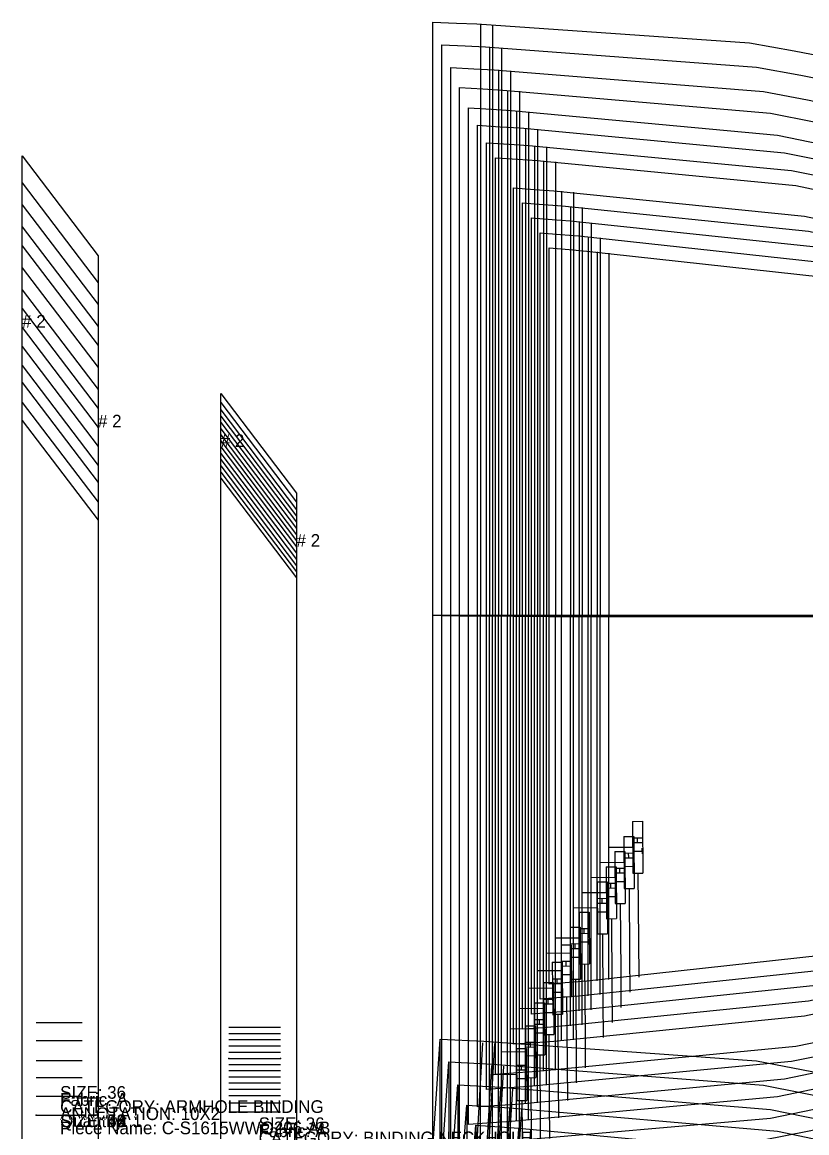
# Model space of a CAD drawing. Extents: x -93.6 to 5.6, y -2 to 41.8.
# Drawn here: x -93.6 to -78.12, y 19.93 to 41.83 of the extents above; entities that cross this region are included whole.
import ezdxf

# ---------------------------------------------------------------- set-up
doc = ezdxf.new("R2010")
doc.units = 0

# ---------------------------------------------------------------- blocks, each defined once
blk = doc.blocks.new('C-S1615WWO206-NB_26')
at = {"layer": '1'}
for points in [[(-89.681, 5.7272), (-89.681, 32.8354)], [(-89.681, 32.8354), (-88.185, 30.8669)], [(-88.185, 30.8669), (-88.185, 5.7272)]]:
    blk.add_lwpolyline(points, dxfattribs=at)
at = {"layer": '5'}
blk.add_line((-89.5208, 22.007), (-88.5, 22.007), dxfattribs=at)
at = {"layer": '7'}
blk.add_line((-89.5208, 22.007), (-88.5, 22.007), dxfattribs=at)
blk = doc.blocks.new('C-S1615WWO206-NB_28')
at = {"layer": '1'}
for points in [[(-89.681, 5.6066), (-89.681, 32.9561)], [(-89.681, 32.9561), (-88.185, 30.9876)], [(-88.185, 30.9876), (-88.185, 5.6066)]]:
    blk.add_lwpolyline(points, dxfattribs=at)
at = {"layer": '5'}
blk.add_line((-89.5208, 21.8864), (-88.5, 21.8864), dxfattribs=at)
at = {"layer": '7'}
blk.add_line((-89.5208, 21.8864), (-88.5, 21.8864), dxfattribs=at)
blk = doc.blocks.new('C-S1615WWO206-NB_30')
at = {"layer": '1'}
for points in [[(-89.681, 5.4847), (-89.681, 33.0779)], [(-89.681, 33.0779), (-88.185, 31.1094)], [(-88.185, 31.1094), (-88.185, 5.4847)]]:
    blk.add_lwpolyline(points, dxfattribs=at)
at = {"layer": '5'}
blk.add_line((-89.5208, 21.7645), (-88.5, 21.7645), dxfattribs=at)
at = {"layer": '7'}
blk.add_line((-89.5208, 21.7645), (-88.5, 21.7645), dxfattribs=at)
blk = doc.blocks.new('C-S1615WWO206-NB_32')
at = {"layer": '1'}
for points in [[(-89.681, 5.3617), (-89.681, 33.201)], [(-89.681, 33.201), (-88.185, 31.2325)], [(-88.185, 31.2325), (-88.185, 5.3617)]]:
    blk.add_lwpolyline(points, dxfattribs=at)
at = {"layer": '5'}
blk.add_line((-89.5208, 21.6415), (-88.5, 21.6415), dxfattribs=at)
at = {"layer": '7'}
blk.add_line((-89.5208, 21.6415), (-88.5, 21.6415), dxfattribs=at)
blk = doc.blocks.new('C-S1615WWO206-NB_34')
at = {"layer": '1'}
for points in [[(-89.681, 5.2377), (-89.681, 33.325)], [(-89.681, 33.325), (-88.185, 31.3565)], [(-88.185, 31.3565), (-88.185, 5.2377)]]:
    blk.add_lwpolyline(points, dxfattribs=at)
at = {"layer": '5'}
blk.add_line((-89.5208, 21.5175), (-88.5, 21.5175), dxfattribs=at)
at = {"layer": '7'}
blk.add_line((-89.5208, 21.5175), (-88.5, 21.5175), dxfattribs=at)
blk = doc.blocks.new('C-S1615WWO206-NB_36')
at = {"layer": '1'}
for points in [[(-89.681, 5.1119), (-89.681, 33.4508)], [(-89.681, 33.4508), (-88.185, 31.4823)], [(-88.185, 31.4823), (-88.185, 5.1119)]]:
    blk.add_lwpolyline(points, dxfattribs=at)
at = {"layer": '2'}
for p in [(-89.681, 33.4508), (-89.681, 33.4508), (-88.185, 31.4823), (-88.185, 31.4823), (-89.5208, 21.3917), (-88.5, 21.3917)]:
    blk.add_point(p, dxfattribs=at)
at = {"layer": '5'}
blk.add_line((-89.5208, 21.3917), (-88.5, 21.3917), dxfattribs=at)
at = {"layer": '7'}
blk.add_line((-89.5208, 21.3917), (-88.5, 21.3917), dxfattribs=at)
at = {"layer": '1'}
for s, p in [('SIZE: 36', (-88.933, 19.9813)), ('CATEGORY: BINDING NECKHOLE', (-88.933, 19.7013)), ('Fabric: A', (-88.933, 19.8413))]:
    blk.add_text(s, height=0.25, dxfattribs=at).set_placement(p)
at = {"layer": '2'}
for p in [(-89.681, 33.4508), (-89.681, 33.4508), (-88.185, 31.4823), (-88.185, 31.4823)]:
    blk.add_text('# 2', height=0.25, dxfattribs=at).set_placement(p)
blk = doc.blocks.new('C-S1615WWO206-NB_38')
at = {"layer": '1'}
for points in [[(-89.681, 4.993), (-89.681, 33.5697)], [(-89.681, 33.5697), (-88.185, 31.6012)], [(-88.185, 31.6012), (-88.185, 4.993)]]:
    blk.add_lwpolyline(points, dxfattribs=at)
at = {"layer": '5'}
blk.add_line((-89.5208, 21.2728), (-88.5, 21.2728), dxfattribs=at)
at = {"layer": '7'}
blk.add_line((-89.5208, 21.2728), (-88.5, 21.2728), dxfattribs=at)
blk = doc.blocks.new('C-S1615WWO206-NB_40')
at = {"layer": '1'}
for points in [[(-89.681, 4.8729), (-89.681, 33.6898)], [(-89.681, 33.6898), (-88.185, 31.7213)], [(-88.185, 31.7213), (-88.185, 4.8729)]]:
    blk.add_lwpolyline(points, dxfattribs=at)
at = {"layer": '5'}
blk.add_line((-89.5208, 21.1527), (-88.5, 21.1527), dxfattribs=at)
at = {"layer": '7'}
blk.add_line((-89.5208, 21.1527), (-88.5, 21.1527), dxfattribs=at)
blk = doc.blocks.new('C-S1615WWO206-NB_42')
at = {"layer": '1'}
for points in [[(-89.681, 4.7516), (-89.681, 33.811)], [(-89.681, 33.811), (-88.185, 31.8425)], [(-88.185, 31.8425), (-88.185, 4.7516)]]:
    blk.add_lwpolyline(points, dxfattribs=at)
at = {"layer": '5'}
blk.add_line((-89.5208, 21.0314), (-88.5, 21.0314), dxfattribs=at)
at = {"layer": '7'}
blk.add_line((-89.5208, 21.0314), (-88.5, 21.0314), dxfattribs=at)
blk = doc.blocks.new('C-S1615WWO206-NB_44')
at = {"layer": '1'}
for points in [[(-89.681, 4.6294), (-89.681, 33.9333)], [(-89.681, 33.9333), (-88.185, 31.9648)], [(-88.185, 31.9648), (-88.185, 4.6294)]]:
    blk.add_lwpolyline(points, dxfattribs=at)
at = {"layer": '5'}
blk.add_line((-89.5208, 20.9092), (-88.5, 20.9092), dxfattribs=at)
at = {"layer": '7'}
blk.add_line((-89.5208, 20.9092), (-88.5, 20.9092), dxfattribs=at)
blk = doc.blocks.new('C-S1615WWO206-NB_46')
at = {"layer": '1'}
for points in [[(-89.681, 4.5059), (-89.681, 34.0567)], [(-89.681, 34.0567), (-88.185, 32.0882)], [(-88.185, 32.0882), (-88.185, 4.5059)]]:
    blk.add_lwpolyline(points, dxfattribs=at)
at = {"layer": '5'}
blk.add_line((-89.5208, 20.7857), (-88.5, 20.7857), dxfattribs=at)
at = {"layer": '7'}
blk.add_line((-89.5208, 20.7857), (-88.5, 20.7857), dxfattribs=at)
blk = doc.blocks.new('C-S1615WWO206-NB_48')
at = {"layer": '1'}
for points in [[(-89.681, 4.3817), (-89.681, 34.1809)], [(-89.681, 34.1809), (-88.185, 32.2124)], [(-88.185, 32.2124), (-88.185, 4.3817)]]:
    blk.add_lwpolyline(points, dxfattribs=at)
at = {"layer": '5'}
blk.add_line((-89.5208, 20.6615), (-88.5, 20.6615), dxfattribs=at)
at = {"layer": '7'}
blk.add_line((-89.5208, 20.6615), (-88.5, 20.6615), dxfattribs=at)
blk = doc.blocks.new('C-S1615WWO206-NB_50')
at = {"layer": '1'}
for points in [[(-89.681, 4.2347), (-89.681, 34.328)], [(-89.681, 34.328), (-88.185, 32.3595)], [(-88.185, 32.3595), (-88.185, 4.2347)]]:
    blk.add_lwpolyline(points, dxfattribs=at)
at = {"layer": '5'}
blk.add_line((-89.5208, 20.5145), (-88.5, 20.5145), dxfattribs=at)
at = {"layer": '7'}
blk.add_line((-89.5208, 20.5145), (-88.5, 20.5145), dxfattribs=at)
blk = doc.blocks.new('C-S1615WWO206-NB_52')
at = {"layer": '1'}
for points in [[(-89.681, 4.0573), (-89.681, 34.5053)], [(-89.681, 34.5053), (-88.185, 32.5368)], [(-88.185, 32.5368), (-88.185, 4.0573)]]:
    blk.add_lwpolyline(points, dxfattribs=at)
at = {"layer": '5'}
blk.add_line((-89.5208, 20.3371), (-88.5, 20.3371), dxfattribs=at)
at = {"layer": '7'}
blk.add_line((-89.5208, 20.3371), (-88.5, 20.3371), dxfattribs=at)
blk = doc.blocks.new('C-S1615WWO206-B_26')
at = {"layer": '1'}
for points in [[(-83.2015, 30.1109), (-83.2016, 37.3749)], [(-83.2016, 37.3749), (-82.8079, 37.3427), (-82.4593, 37.3143), (-77.8315, 36.8043), (-77.0754, 36.637), (-75.2014, 36.1936)], [(-83.2016, 22.8585), (-83.2015, 30.1109)], [(-75.2014, 24.0282), (-77.075, 23.5876), (-77.8309, 23.4214), (-82.4568, 22.9181), (-82.8052, 22.8902), (-83.2016, 22.8585)]]:
    blk.add_lwpolyline(points, dxfattribs=at)
at = {"layer": '8'}
for p, q in [((-82.2565, 37.296), (-82.2565, 30.1109)), ((-82.0203, 37.2739), (-82.0203, 30.1109)), ((-83.2015, 30.1109), (-60.741, 30.1109)), ((-82.2565, 22.9258), (-82.2565, 30.1109)), ((-82.0203, 22.9479), (-82.0203, 30.1109)), ((-81.5543, 26.0673), (-81.3575, 26.0688)), ((-81.5543, 26.0673), (-81.5473, 25.0437)), ((-81.3575, 26.0688), (-81.3505, 25.0451)), ((-81.5518, 25.7427), (-81.3702, 25.7441)), ((-81.5511, 25.6488), (-81.3696, 25.6502)), ((-81.4641, 25.7433), (-81.4635, 25.6495)), ((-81.5508, 25.5555), (-82.0232, 25.551)), ((-81.5498, 25.4787), (-81.3684, 25.4801)), ((-81.3688, 25.5385), (-81.3681, 25.4269)), ((-81.5473, 25.0437), (-81.3505, 25.0451))]:
    blk.add_line(p, q, dxfattribs=at)
blk.add_lwpolyline([(-81.4488, 25.0445), (-81.4396, 23.7105), (-81.4345, 22.9973)], dxfattribs=at)
blk = doc.blocks.new('C-S1615WWO206-B_28')
at = {"layer": '1'}
for points in [[(-83.3767, 30.1121), (-83.3768, 37.6715)], [(-83.3768, 37.6715), (-82.9758, 37.6397), (-82.6213, 37.6116), (-77.9146, 37.1045), (-77.1454, 36.9363), (-75.2388, 36.4901)], [(-83.3768, 22.5619), (-83.3767, 30.1121)], [(-75.2388, 23.7341), (-77.145, 23.2901), (-77.914, 23.1227), (-82.6192, 22.6209), (-82.9736, 22.5933), (-83.3768, 22.5619)]]:
    blk.add_lwpolyline(points, dxfattribs=at)
at = {"layer": '8'}
for p, q in [((-82.4317, 37.5949), (-82.4317, 30.1121)), ((-82.1955, 37.5733), (-82.1955, 30.1121)), ((-83.3767, 30.1121), (-60.6209, 30.1121)), ((-82.4317, 22.6293), (-82.4317, 30.1121)), ((-82.1955, 22.6509), (-82.1955, 30.1121)), ((-81.7287, 25.7688), (-81.5319, 25.7703)), ((-81.7287, 25.7688), (-81.7217, 24.7452)), ((-81.5319, 25.7703), (-81.5249, 24.7466)), ((-81.7262, 25.4442), (-81.5446, 25.4456)), ((-81.6385, 25.4448), (-81.6379, 25.351)), ((-81.7252, 25.257), (-82.1976, 25.2525)), ((-81.7255, 25.3503), (-81.544, 25.3517)), ((-81.5432, 25.24), (-81.5425, 25.1284)), ((-81.7242, 25.1802), (-81.5428, 25.1816)), ((-81.7217, 24.7452), (-81.5249, 24.7466))]:
    blk.add_line(p, q, dxfattribs=at)
blk.add_lwpolyline([(-81.6232, 24.746), (-81.614, 23.412), (-81.6089, 22.6988)], dxfattribs=at)
blk = doc.blocks.new('C-S1615WWO206-B_30')
at = {"layer": '1'}
for points in [[(-83.5521, 30.1134), (-83.5523, 37.968)], [(-83.5523, 37.968), (-83.1439, 37.9367), (-82.7834, 37.9091), (-77.9978, 37.4049), (-77.2155, 37.2357), (-75.2764, 36.7867)], [(-83.5522, 22.2654), (-83.5521, 30.1134)], [(-75.2764, 23.4401), (-77.2152, 22.9927), (-77.9974, 22.8242), (-82.7819, 22.3238), (-83.1423, 22.2964), (-83.5522, 22.2654)]]:
    blk.add_lwpolyline(points, dxfattribs=at)
at = {"layer": '8'}
for p, q in [((-82.6071, 37.8939), (-82.6071, 30.1134)), ((-82.3709, 37.8729), (-82.3709, 30.1134)), ((-83.5521, 30.1134), (-60.501, 30.1134)), ((-82.6071, 22.3329), (-82.6071, 30.1134)), ((-82.3709, 22.3539), (-82.3709, 30.1134)), ((-81.9034, 25.4705), (-81.7066, 25.472)), ((-81.9034, 25.4705), (-81.8964, 24.4469)), ((-81.7066, 25.472), (-81.6996, 24.4483)), ((-81.9009, 25.1459), (-81.7193, 25.1473)), ((-81.9002, 25.052), (-81.7187, 25.0534)), ((-81.8132, 25.1465), (-81.8126, 25.0527)), ((-81.8999, 24.9587), (-82.3723, 24.9542)), ((-81.8989, 24.8819), (-81.7175, 24.8833)), ((-81.7179, 24.9417), (-81.7172, 24.8301)), ((-81.8964, 24.4469), (-81.6996, 24.4483))]:
    blk.add_line(p, q, dxfattribs=at)
blk.add_lwpolyline([(-81.7979, 24.4477), (-81.7887, 23.1137), (-81.7836, 22.4005)], dxfattribs=at)
blk = doc.blocks.new('C-S1615WWO206-B_32')
at = {"layer": '1'}
for points in [[(-83.7277, 30.1145), (-83.7279, 38.2645)], [(-83.7279, 38.2645), (-83.3121, 38.2336), (-82.9458, 38.2063), (-78.0812, 37.705), (-77.2858, 37.5349), (-75.3142, 37.0831)], [(-83.7278, 21.9689), (-83.7277, 30.1145)], [(-75.3142, 23.1459), (-77.2857, 22.6951), (-78.081, 22.5254), (-82.9448, 22.0267), (-83.3111, 21.9996), (-83.7278, 21.9689)]]:
    blk.add_lwpolyline(points, dxfattribs=at)
at = {"layer": '8'}
for p, q in [((-82.7827, 38.1934), (-82.7827, 30.1145)), ((-82.5465, 38.1741), (-82.5465, 30.1145)), ((-83.7277, 30.1145), (-60.3813, 30.1145)), ((-82.7827, 22.0356), (-82.7827, 30.1145)), ((-82.5465, 22.0549), (-82.5465, 30.1145)), ((-82.0783, 25.1722), (-81.8815, 25.1737)), ((-82.0783, 25.1722), (-82.0713, 24.1486)), ((-81.8815, 25.1737), (-81.8745, 24.15)), ((-82.0758, 24.8476), (-81.8942, 24.849)), ((-82.0751, 24.7537), (-81.8936, 24.7551)), ((-81.9881, 24.8482), (-81.9875, 24.7544)), ((-82.0748, 24.6604), (-82.5472, 24.6559)), ((-82.0738, 24.5836), (-81.8924, 24.585)), ((-81.8928, 24.6434), (-81.8921, 24.5318)), ((-82.0713, 24.1486), (-81.8745, 24.15))]:
    blk.add_line(p, q, dxfattribs=at)
blk.add_lwpolyline([(-81.9728, 24.1494), (-81.9636, 22.8154), (-81.9585, 22.1022)], dxfattribs=at)
blk = doc.blocks.new('C-S1615WWO206-B_34')
at = {"layer": '1'}
for points in [[(-83.9035, 30.1156), (-83.9037, 38.561)], [(-83.9037, 38.561), (-83.4806, 38.5304), (-83.1083, 38.5035), (-78.1649, 38.0051), (-77.3564, 37.8341), (-75.3522, 37.3795)], [(-83.9036, 21.6724), (-83.9035, 30.1156)], [(-75.3522, 22.8517), (-77.3563, 22.3976), (-78.1648, 22.2267), (-83.1079, 21.7296), (-83.4801, 21.7028), (-83.9036, 21.6724)]]:
    blk.add_lwpolyline(points, dxfattribs=at)
at = {"layer": '8'}
for p, q in [((-82.9585, 38.492), (-82.9585, 30.1156)), ((-82.7223, 38.4732), (-82.7223, 30.1156)), ((-83.9035, 30.1156), (-60.2618, 30.1156)), ((-82.9585, 21.7392), (-82.9585, 30.1156)), ((-82.7223, 21.758), (-82.7223, 30.1156)), ((-82.2536, 24.8741), (-82.0568, 24.8756)), ((-82.2536, 24.8741), (-82.2466, 23.8505)), ((-82.0568, 24.8756), (-82.0498, 23.8519)), ((-82.2511, 24.5495), (-82.0695, 24.5509)), ((-82.1634, 24.5501), (-82.1628, 24.4563)), ((-82.2501, 24.3623), (-82.7225, 24.3578)), ((-82.2504, 24.4556), (-82.0689, 24.457)), ((-82.0681, 24.3453), (-82.0674, 24.2337)), ((-82.2491, 24.2855), (-82.0677, 24.2869)), ((-82.2466, 23.8505), (-82.0498, 23.8519))]:
    blk.add_line(p, q, dxfattribs=at)
blk.add_lwpolyline([(-82.1481, 23.8513), (-82.1389, 22.5173), (-82.1338, 21.8041)], dxfattribs=at)
blk = doc.blocks.new('C-S1615WWO206-B_38')
at = {"layer": '1'}
for points in [[(-84.258, 30.1177), (-84.258, 39.1538)], [(-84.258, 39.1538), (-83.8206, 39.124), (-83.4365, 39.0979), (-78.3351, 38.6053), (-77.5004, 38.4323), (-75.4311, 37.9722)], [(-84.2581, 21.0796), (-84.258, 30.1177)], [(-75.4311, 22.2632), (-77.5005, 21.8024), (-78.3352, 21.6293), (-83.4369, 21.1355), (-83.8211, 21.1093), (-84.2581, 21.0796)]]:
    blk.add_lwpolyline(points, dxfattribs=at)
at = {"layer": '8'}
for p, q in [((-83.313, 39.0888), (-83.313, 30.1177)), ((-83.0768, 39.071), (-83.0768, 30.1177)), ((-84.258, 30.1177), (-60.0257, 30.1177)), ((-83.313, 21.1466), (-83.313, 30.1177)), ((-83.0768, 21.1644), (-83.0768, 30.1177)), ((-82.6075, 24.2779), (-82.4107, 24.2794)), ((-82.6075, 24.2779), (-82.6005, 23.2543)), ((-82.4107, 24.2794), (-82.4037, 23.2557)), ((-82.605, 23.9533), (-82.4234, 23.9547)), ((-82.5173, 23.9539), (-82.5167, 23.8601)), ((-82.604, 23.7661), (-83.0764, 23.7616)), ((-82.6043, 23.8594), (-82.4228, 23.8608)), ((-82.603, 23.6893), (-82.4216, 23.6907)), ((-82.422, 23.7491), (-82.4213, 23.6375)), ((-82.6005, 23.2543), (-82.4037, 23.2557))]:
    blk.add_line(p, q, dxfattribs=at)
blk.add_lwpolyline([(-82.502, 23.2551), (-82.4928, 21.9211), (-82.4877, 21.2079)], dxfattribs=at)
blk = doc.blocks.new('C-S1615WWO206-B_40')
at = {"layer": '1'}
for points in [[(-84.4352, 30.1188), (-84.4352, 39.4501)], [(-84.4352, 39.4501), (-83.9906, 39.4208), (-83.6005, 39.3951), (-78.4202, 38.9054), (-77.5724, 38.7315), (-75.4705, 38.2686)], [(-84.4353, 20.7833), (-84.4352, 30.1188)], [(-75.4705, 21.969), (-77.5725, 21.5049), (-78.4204, 21.3307), (-83.6014, 20.8387), (-83.9915, 20.8128), (-84.4353, 20.7833)]]:
    blk.add_lwpolyline(points, dxfattribs=at)
at = {"layer": '8'}
for p, q in [((-83.4902, 39.3872), (-83.4902, 30.1188)), ((-83.254, 39.3699), (-83.254, 30.1188)), ((-84.4352, 30.1188), (-59.9076, 30.1188)), ((-83.4902, 20.8504), (-83.4902, 30.1188)), ((-83.254, 20.8677), (-83.254, 30.1188)), ((-82.7846, 23.9801), (-82.5878, 23.9816)), ((-82.7846, 23.9801), (-82.7776, 22.9565)), ((-82.5878, 23.9816), (-82.5808, 22.9579)), ((-82.7821, 23.6555), (-82.6005, 23.6569)), ((-82.6944, 23.6561), (-82.6938, 23.5623)), ((-82.7811, 23.4683), (-83.2535, 23.4638)), ((-82.7814, 23.5616), (-82.5999, 23.563)), ((-82.5991, 23.4513), (-82.5984, 23.3397)), ((-82.7801, 23.3915), (-82.5987, 23.3929)), ((-82.7776, 22.9565), (-82.5808, 22.9579))]:
    blk.add_line(p, q, dxfattribs=at)
blk.add_lwpolyline([(-82.6791, 22.9573), (-82.6699, 21.6233), (-82.6648, 20.9101)], dxfattribs=at)
blk = doc.blocks.new('C-S1615WWO206-B_42')
at = {"layer": '1'}
for points in [[(-84.6124, 30.1192), (-84.6124, 39.7951)], [(-84.6124, 39.7951), (-84.1647, 39.7659), (-83.7721, 39.7404), (-78.5579, 39.2519), (-77.7044, 39.0777), (-75.5886, 38.6135)], [(-84.6125, 20.4383), (-84.6124, 30.1192)], [(-75.5886, 21.6249), (-77.7046, 21.1594), (-78.5581, 20.9847), (-83.7732, 20.4934), (-84.1658, 20.4676), (-84.6125, 20.4383)]]:
    blk.add_lwpolyline(points, dxfattribs=at)
at = {"layer": '8'}
for p, q in [((-83.6674, 39.7329), (-83.6674, 30.1192)), ((-83.4312, 39.7158), (-83.4312, 30.1192)), ((-84.6124, 30.1192), (-59.7895, 30.1192)), ((-83.6674, 20.5055), (-83.6674, 30.1192)), ((-83.4312, 20.5226), (-83.4312, 30.1192)), ((-82.9613, 23.6344), (-82.7645, 23.6359)), ((-82.9613, 23.6344), (-82.9543, 22.6108)), ((-82.7645, 23.6359), (-82.7574, 22.6122)), ((-82.9588, 23.3098), (-82.7772, 23.3112)), ((-82.9581, 23.2159), (-82.7766, 23.2173)), ((-82.8711, 23.3104), (-82.8705, 23.2166)), ((-82.9578, 23.1226), (-83.4302, 23.1181)), ((-82.9568, 23.0458), (-82.7754, 23.0472)), ((-82.7758, 23.1056), (-82.7751, 22.994)), ((-82.9543, 22.6108), (-82.7574, 22.6122))]:
    blk.add_line(p, q, dxfattribs=at)
blk.add_lwpolyline([(-82.8558, 22.6116), (-82.8466, 21.2776), (-82.8415, 20.5644)], dxfattribs=at)
blk = doc.blocks.new('C-S1615WWO206-B_44')
at = {"layer": '1'}
for points in [[(-84.7896, 30.1197), (-84.7896, 40.14)], [(-84.7896, 40.14), (-84.3388, 40.1111), (-83.9437, 40.0857), (-78.6956, 39.5985), (-77.8365, 39.4239), (-75.7067, 38.9585)], [(-84.7897, 20.0934), (-84.7896, 30.1197)], [(-75.7067, 21.2809), (-77.8367, 20.8141), (-78.6959, 20.6388), (-83.9449, 20.1482), (-84.3401, 20.1226), (-84.7897, 20.0934)]]:
    blk.add_lwpolyline(points, dxfattribs=at)
at = {"layer": '8'}
for p, q in [((-83.8446, 40.0788), (-83.8446, 30.1197)), ((-83.6084, 40.0619), (-83.6084, 30.1197)), ((-84.7896, 30.1197), (-59.6714, 30.1197)), ((-83.8446, 20.1606), (-83.8446, 30.1197)), ((-83.6084, 20.1775), (-83.6084, 30.1197)), ((-83.1381, 23.289), (-82.9413, 23.2905)), ((-83.1381, 23.289), (-83.1311, 22.2654)), ((-82.9413, 23.2905), (-82.9343, 22.2668)), ((-83.1346, 22.7772), (-83.607, 22.7727)), ((-83.1356, 22.9644), (-82.954, 22.9658)), ((-83.1349, 22.8705), (-82.9534, 22.8719)), ((-83.0479, 22.965), (-83.0473, 22.8712)), ((-83.1336, 22.7004), (-82.9522, 22.7018)), ((-82.9526, 22.7602), (-82.9519, 22.6486)), ((-83.1311, 22.2654), (-82.9343, 22.2668))]:
    blk.add_line(p, q, dxfattribs=at)
blk.add_lwpolyline([(-83.0326, 22.2662), (-83.0234, 20.9322), (-83.0183, 20.219)], dxfattribs=at)
blk = doc.blocks.new('C-S1615WWO206-B_46')
at = {"layer": '1'}
for points in [[(-84.9668, 30.123), (-84.9668, 40.5371)], [(-84.9668, 40.5371), (-84.5116, 40.5106), (-84.1142, 40.4875), (-78.8341, 40.0299), (-77.9692, 39.8595), (-75.8248, 39.4047)], [(-84.9669, 19.6963), (-84.9668, 30.123)], [(-75.8248, 20.8413), (-77.9697, 20.3834), (-78.8348, 20.2118), (-84.1169, 19.7469), (-84.5145, 19.7232), (-84.9669, 19.6963)]]:
    blk.add_lwpolyline(points, dxfattribs=at)
at = {"layer": '8'}
for p, q in [((-84.0218, 40.4817), (-84.0218, 30.123)), ((-83.7856, 40.4662), (-83.7856, 30.123)), ((-84.9668, 30.123), (-59.5532, 30.123)), ((-84.0218, 19.7643), (-84.0218, 30.123)), ((-83.7856, 19.7798), (-83.7856, 30.123)), ((-83.3147, 22.8877), (-83.1179, 22.8892)), ((-83.3147, 22.8877), (-83.3077, 21.8641)), ((-83.1179, 22.8892), (-83.1109, 21.8655)), ((-83.3122, 22.5631), (-83.1306, 22.5645)), ((-83.2245, 22.5637), (-83.2239, 22.4699)), ((-83.3112, 22.3759), (-83.7836, 22.3714)), ((-83.3115, 22.4692), (-83.13, 22.4706)), ((-83.1292, 22.3589), (-83.1285, 22.2473)), ((-83.3102, 22.2991), (-83.1288, 22.3005)), ((-83.3077, 21.8641), (-83.1109, 21.8655))]:
    blk.add_line(p, q, dxfattribs=at)
blk.add_lwpolyline([(-83.2092, 21.8649), (-83.2, 20.5309), (-83.1949, 19.8177)], dxfattribs=at)
blk = doc.blocks.new('C-S1615WWO206-B_48')
at = {"layer": '1'}
for points in [[(-85.144, 30.1263), (-85.144, 40.9341)], [(-85.144, 40.9341), (-84.6845, 40.9101), (-84.2847, 40.8893), (-78.9727, 40.4612), (-78.102, 40.2952), (-75.9429, 39.8509)], [(-85.1441, 19.2993), (-85.144, 30.1263)], [(-75.9429, 20.4017), (-78.1027, 19.9527), (-78.9737, 19.7847), (-84.2889, 19.3456), (-84.6889, 19.3239), (-85.1441, 19.2993)]]:
    blk.add_lwpolyline(points, dxfattribs=at)
at = {"layer": '8'}
for p, q in [((-84.199, 40.8844), (-84.199, 30.1263)), ((-83.9628, 40.8703), (-83.9628, 30.1263)), ((-85.144, 30.1263), (-59.4352, 30.1263)), ((-84.199, 19.3682), (-84.199, 30.1263)), ((-83.9628, 19.3823), (-83.9628, 30.1263)), ((-83.4913, 22.4865), (-83.2945, 22.488)), ((-83.4913, 22.4865), (-83.4843, 21.4629)), ((-83.2945, 22.488), (-83.2875, 21.4643)), ((-83.4888, 22.1619), (-83.3072, 22.1633)), ((-83.4011, 22.1625), (-83.4005, 22.0687)), ((-83.4877, 21.9747), (-83.9602, 21.9702)), ((-83.4881, 22.068), (-83.3066, 22.0694)), ((-83.4868, 21.8979), (-83.3054, 21.8993)), ((-83.3058, 21.9577), (-83.3051, 21.8461)), ((-83.4843, 21.4629), (-83.2875, 21.4643))]:
    blk.add_line(p, q, dxfattribs=at)
blk.add_lwpolyline([(-83.3858, 21.4637), (-83.3766, 20.1297), (-83.3715, 19.4165)], dxfattribs=at)
blk = doc.blocks.new('C-S1615WWO206-B_50')
at = {"layer": '1'}
for points in [[(-85.3212, 30.1297), (-85.3212, 41.3802)], [(-85.3212, 41.3802), (-84.8573, 41.3589), (-84.4552, 41.3404), (-79.1112, 40.9419), (-78.2347, 40.7802), (-76.061, 40.3464)], [(-85.3213, 18.8532), (-85.3212, 30.1297)]]:
    blk.add_lwpolyline(points, dxfattribs=at)
at = {"layer": '8'}
for p, q in [((-84.3762, 41.3364), (-84.3762, 30.1297)), ((-84.14, 41.3237), (-84.14, 30.1297)), ((-85.3212, 30.1297), (-59.3171, 30.1297)), ((-84.3762, 18.923), (-84.3762, 30.1297)), ((-84.14, 18.9357), (-84.14, 30.1297)), ((-83.6675, 22.0364), (-83.4707, 22.0379)), ((-83.6675, 22.0364), (-83.6605, 21.0128)), ((-83.4707, 22.0379), (-83.4637, 21.0142)), ((-83.665, 21.7118), (-83.4834, 21.7132)), ((-83.5773, 21.7124), (-83.5767, 21.6186)), ((-83.664, 21.5246), (-84.1364, 21.5201)), ((-83.6643, 21.6179), (-83.4828, 21.6193)), ((-83.482, 21.5076), (-83.4813, 21.396)), ((-83.663, 21.4478), (-83.4816, 21.4492)), ((-83.6605, 21.0128), (-83.4637, 21.0142))]:
    blk.add_line(p, q, dxfattribs=at)
blk.add_lwpolyline([(-83.562, 21.0136), (-83.5528, 19.6796), (-83.5477, 18.9664)], dxfattribs=at)
blk = doc.blocks.new('C-S1615WWO206-B_52')
at = {"layer": '1'}
for points in [[(-85.4984, 30.1329), (-85.4984, 41.8264)], [(-85.4984, 41.8264), (-85.0302, 41.8075), (-84.6258, 41.7913), (-79.2498, 41.4224), (-78.3674, 41.265), (-76.1791, 40.8417)], [(-85.4984, 18.407), (-85.4984, 30.1329)]]:
    blk.add_lwpolyline(points, dxfattribs=at)
at = {"layer": '8'}
for p, q in [((-84.5534, 41.7881), (-84.5534, 30.1329)), ((-84.3172, 41.7768), (-84.3172, 30.1329)), ((-85.4984, 30.1329), (-59.199, 30.1329)), ((-84.5534, 18.4777), (-84.5534, 30.1329)), ((-84.3172, 18.489), (-84.3172, 30.1329)), ((-83.8434, 21.5862), (-83.6465, 21.5877)), ((-83.8434, 21.5862), (-83.8364, 20.5626)), ((-83.6465, 21.5877), (-83.6396, 20.564)), ((-83.8409, 21.2616), (-83.6593, 21.263)), ((-83.7531, 21.2622), (-83.7526, 21.1684)), ((-83.8399, 21.0744), (-84.3123, 21.0699)), ((-83.8402, 21.1677), (-83.6587, 21.1691)), ((-83.6579, 21.0574), (-83.6572, 20.9458)), ((-83.8389, 20.9976), (-83.6575, 20.999)), ((-83.8364, 20.5626), (-83.6396, 20.564))]:
    blk.add_line(p, q, dxfattribs=at)
blk.add_lwpolyline([(-83.7379, 20.5634), (-83.7287, 19.2294), (-83.7236, 18.5162)], dxfattribs=at)
blk = doc.blocks.new('C-S1615WWO206-F_44')
at = {"layer": '1'}
for points in [[(-85.4335, 10.0442), (-85.3963, 11.2704), (-85.0183, 15.4001), (-84.645, 20.0742)], [(-84.645, 20.0742), (-83.8013, 20.0177), (-78.5536, 19.5267), (-75.5646, 18.8834)]]:
    blk.add_lwpolyline(points, dxfattribs=at)
at = {"layer": '8'}
for points in [[(-84.6451, 20.0677), (-84.6461, 12.7994), (-84.6465, 10.0442)], [(-84.4965, 10.0442), (-84.4524, 11.2188), (-84.078, 15.957), (-83.7962, 20.0076)], [(-84.2577, 10.0442), (-84.2165, 11.206), (-83.8427, 15.9355), (-83.5611, 19.9902)]]:
    blk.add_lwpolyline(points, dxfattribs=at)
blk = doc.blocks.new('C-S1615WWO206-F_46')
at = {"layer": '1'}
for points in [[(-85.6135, 10.0442), (-85.5763, 11.2704), (-85.1968, 15.5879), (-84.8245, 20.4744)], [(-84.8245, 20.4744), (-83.9755, 20.4222), (-78.6951, 19.957), (-75.6855, 19.3263)]]:
    blk.add_lwpolyline(points, dxfattribs=at)
at = {"layer": '8'}
for points in [[(-84.8251, 20.4615), (-84.8261, 12.9076), (-84.8265, 10.0442)], [(-84.6764, 10.0442), (-84.6324, 11.2188), (-84.2568, 16.1721), (-83.9758, 20.4065)], [(-84.4377, 10.0442), (-84.3965, 11.206), (-84.0213, 16.151), (-83.7406, 20.3905)]]:
    blk.add_lwpolyline(points, dxfattribs=at)
blk = doc.blocks.new('C-S1615WWO206-F_48')
at = {"layer": '1'}
for points in [[(-85.7906, 10.0442), (-85.7534, 11.2704), (-85.3725, 15.7758), (-85.0011, 20.8748)], [(-85.0011, 20.8748), (-84.147, 20.8267), (-78.8338, 20.3873), (-75.8035, 19.7691)]]:
    blk.add_lwpolyline(points, dxfattribs=at)
at = {"layer": '8'}
for points in [[(-85.0022, 20.8552), (-85.0032, 13.0158), (-85.0036, 10.0442)], [(-84.8535, 10.0442), (-84.8095, 11.2188), (-84.4328, 16.3871), (-84.1525, 20.8053)], [(-84.6148, 10.0442), (-84.5736, 11.206), (-84.1972, 16.3667), (-83.9172, 20.7908)]]:
    blk.add_lwpolyline(points, dxfattribs=at)
blk = doc.blocks.new('C-S1615WWO206-F_50')
at = {"layer": '1'}
for points in [[(-85.9681, 10.0442), (-85.9309, 11.2704), (-85.5485, 15.9867), (-85.178, 21.3242)], [(-85.178, 21.3242), (-84.3187, 21.2805), (-78.9728, 20.8668), (-75.9219, 20.2612)]]:
    blk.add_lwpolyline(points, dxfattribs=at)
at = {"layer": '8'}
for points in [[(-85.1797, 21.298), (-85.1807, 13.1376), (-85.1811, 10.0442)], [(-85.031, 10.0442), (-84.987, 11.2188), (-84.609, 16.6288), (-84.3296, 21.2533)], [(-84.7923, 10.0442), (-84.7511, 11.206), (-84.3733, 16.6088), (-84.0941, 21.2402)]]:
    blk.add_lwpolyline(points, dxfattribs=at)
blk = doc.blocks.new('C-S1615WWO206-F_52')
at = {"layer": '1'}
for points in [[(-86.1452, 10.0442), (-86.108, 11.2704), (-85.724, 16.1976), (-85.3545, 21.7736)], [(-85.3545, 21.7736), (-84.4902, 21.7342), (-79.1114, 21.3462), (-76.0399, 20.7533)]]:
    blk.add_lwpolyline(points, dxfattribs=at)
at = {"layer": '8'}
for points in [[(-85.3567, 21.7409), (-85.3578, 13.2593), (-85.3582, 10.0442)], [(-85.2081, 10.0442), (-85.164, 11.2188), (-84.7848, 16.8704), (-84.5063, 21.7013)], [(-84.9693, 10.0442), (-84.9282, 11.206), (-84.5491, 16.8507), (-84.2706, 21.6895)]]:
    blk.add_lwpolyline(points, dxfattribs=at)
blk = doc.blocks.new('C-S1615WWO206-AB_26')
at = {"layer": '1'}
for points in [[(-93.599, 5.8236), (-93.599, 33.9735)], [(-93.599, 33.9735), (-92.1028, 32.005)], [(-92.1028, 32.005), (-92.1028, 5.8236)]]:
    blk.add_lwpolyline(points, dxfattribs=at)
at = {"layer": '5'}
blk.add_line((-93.3233, 22.1033), (-92.4178, 22.1033), dxfattribs=at)
at = {"layer": '7'}
blk.add_line((-93.3233, 22.1033), (-92.4178, 22.1033), dxfattribs=at)
at = {"layer": '1'}
for s, p in [('SIZE: 26', (-92.8509, 20.0385)), ('Piece Name: C-S1615WWO206-AB', (-92.8509, 19.8985))]:
    blk.add_text(s, height=0.25, dxfattribs=at).set_placement(p)
blk = doc.blocks.new('C-S1615WWO206-AB_28')
at = {"layer": '1'}
for points in [[(-93.599, 5.4692), (-93.599, 34.3278)], [(-93.599, 34.3278), (-92.1028, 32.3593)], [(-92.1028, 32.3593), (-92.1028, 5.4692)]]:
    blk.add_lwpolyline(points, dxfattribs=at)
at = {"layer": '5'}
blk.add_line((-93.3233, 21.7489), (-92.4178, 21.7489), dxfattribs=at)
at = {"layer": '7'}
blk.add_line((-93.3233, 21.7489), (-92.4178, 21.7489), dxfattribs=at)
at = {"layer": '1'}
for s, p in [('SIZE: 28', (-92.8509, 20.0385)), ('Piece Name: C-S1615WWO206-AB', (-92.8509, 19.8985))]:
    blk.add_text(s, height=0.25, dxfattribs=at).set_placement(p)
blk = doc.blocks.new('C-S1615WWO206-AB_30')
at = {"layer": '1'}
for points in [[(-93.599, 5.0755), (-93.599, 34.7215)], [(-93.599, 34.7215), (-92.1028, 32.753)], [(-92.1028, 32.753), (-92.1028, 5.0755)]]:
    blk.add_lwpolyline(points, dxfattribs=at)
at = {"layer": '5'}
blk.add_line((-93.3233, 21.3552), (-92.4178, 21.3552), dxfattribs=at)
at = {"layer": '7'}
blk.add_line((-93.3233, 21.3552), (-92.4178, 21.3552), dxfattribs=at)
at = {"layer": '1'}
for s, p in [('SIZE: 30', (-92.8509, 20.0385)), ('Piece Name: C-S1615WWO206-AB', (-92.8509, 19.8985))]:
    blk.add_text(s, height=0.25, dxfattribs=at).set_placement(p)
blk = doc.blocks.new('C-S1615WWO206-AB_32')
at = {"layer": '1'}
for points in [[(-93.599, 4.7409), (-93.599, 35.0562)], [(-93.599, 35.0562), (-92.1028, 33.0877)], [(-92.1028, 33.0877), (-92.1028, 4.7409)]]:
    blk.add_lwpolyline(points, dxfattribs=at)
at = {"layer": '5'}
blk.add_line((-93.3233, 21.0206), (-92.4178, 21.0206), dxfattribs=at)
at = {"layer": '7'}
blk.add_line((-93.3233, 21.0206), (-92.4178, 21.0206), dxfattribs=at)
at = {"layer": '1'}
for s, p in [('SIZE: 32', (-92.8509, 20.0385)), ('Piece Name: C-S1615WWO206-AB', (-92.8509, 19.8985))]:
    blk.add_text(s, height=0.25, dxfattribs=at).set_placement(p)
blk = doc.blocks.new('C-S1615WWO206-AB_34')
at = {"layer": '1'}
for points in [[(-93.599, 4.3669), (-93.599, 35.4302)], [(-93.599, 35.4302), (-92.1028, 33.4617)], [(-92.1028, 33.4617), (-92.1028, 4.3669)]]:
    blk.add_lwpolyline(points, dxfattribs=at)
at = {"layer": '5'}
blk.add_line((-93.3233, 20.6466), (-92.4178, 20.6466), dxfattribs=at)
at = {"layer": '7'}
blk.add_line((-93.3233, 20.6466), (-92.4178, 20.6466), dxfattribs=at)
at = {"layer": '1'}
for s, p in [('SIZE: 34', (-92.8509, 20.0385)), ('Piece Name: C-S1615WWO206-AB', (-92.8509, 19.8985))]:
    blk.add_text(s, height=0.25, dxfattribs=at).set_placement(p)
blk = doc.blocks.new('C-S1615WWO206-AB_36')
at = {"layer": '1'}
for points in [[(-93.599, 3.9929), (-93.599, 35.8042)], [(-93.599, 35.8042), (-92.1028, 33.8357)], [(-92.1028, 33.8357), (-92.1028, 3.9929)]]:
    blk.add_lwpolyline(points, dxfattribs=at)
at = {"layer": '2'}
for p in [(-93.599, 35.8042), (-93.599, 35.8042), (-92.1028, 33.8357), (-92.1028, 33.8357), (-93.3233, 20.2726), (-92.4178, 20.2726)]:
    blk.add_point(p, dxfattribs=at)
at = {"layer": '5'}
blk.add_line((-93.3233, 20.2726), (-92.4178, 20.2726), dxfattribs=at)
at = {"layer": '7'}
blk.add_line((-93.3233, 20.2726), (-92.4178, 20.2726), dxfattribs=at)
at = {"layer": '1'}
for s, p in [('SIZE: 36', (-92.8509, 20.5985)), ('Fabric: A', (-92.8509, 20.4585)), ('ANNOTATION: 10X2', (-92.8509, 20.1785)), ('CATEGORY: ARMHOLE BINDING', (-92.8509, 20.3185)), ('Quantity: 1', (-92.8509, 20.0385)), ('Piece Name: C-S1615WWO206-AB', (-92.8509, 19.8985))]:
    blk.add_text(s, height=0.25, dxfattribs=at).set_placement(p)
at = {"layer": '2'}
for p in [(-93.599, 35.8042), (-93.599, 35.8042), (-92.1028, 33.8357), (-92.1028, 33.8357)]:
    blk.add_text('# 2', height=0.25, dxfattribs=at).set_placement(p)
blk = doc.blocks.new('C-S1615WWO206-AB_38')
at = {"layer": '1'}
for points in [[(-93.599, 3.6188), (-93.599, 36.1782)], [(-93.599, 36.1782), (-92.1028, 34.2096)], [(-92.1028, 34.2096), (-92.1028, 3.6188)]]:
    blk.add_lwpolyline(points, dxfattribs=at)
for s, p in [('SIZE: 38', (-92.8509, 20.0385)), ('Piece Name: C-S1615WWO206-AB', (-92.8509, 19.8985))]:
    blk.add_text(s, height=0.25, dxfattribs=at).set_placement(p)
blk = doc.blocks.new('C-S1615WWO206-AB_40')
at = {"layer": '1'}
for points in [[(-93.599, 3.2449), (-93.599, 36.5522)], [(-93.599, 36.5522), (-92.1028, 34.5837)], [(-92.1028, 34.5837), (-92.1028, 3.2449)]]:
    blk.add_lwpolyline(points, dxfattribs=at)
for s, p in [('SIZE: 40', (-92.8509, 20.0385)), ('Piece Name: C-S1615WWO206-AB', (-92.8509, 19.8985))]:
    blk.add_text(s, height=0.25, dxfattribs=at).set_placement(p)
blk = doc.blocks.new('C-S1615WWO206-AB_42')
at = {"layer": '1'}
for points in [[(-93.599, 2.8118), (-93.599, 36.9852)], [(-93.599, 36.9852), (-92.1028, 35.0167)], [(-92.1028, 35.0167), (-92.1028, 2.8118)]]:
    blk.add_lwpolyline(points, dxfattribs=at)
for s, p in [('SIZE: 42', (-92.8509, 20.0385)), ('Piece Name: C-S1615WWO206-AB', (-92.8509, 19.8985))]:
    blk.add_text(s, height=0.25, dxfattribs=at).set_placement(p)
blk = doc.blocks.new('C-S1615WWO206-AB_44')
at = {"layer": '1'}
for points in [[(-93.599, 2.3788), (-93.599, 37.4183)], [(-93.599, 37.4183), (-92.1028, 35.4498)], [(-92.1028, 35.4498), (-92.1028, 2.3788)]]:
    blk.add_lwpolyline(points, dxfattribs=at)
for s, p in [('SIZE: 44', (-92.8509, 20.0385)), ('Piece Name: C-S1615WWO206-AB', (-92.8509, 19.8985))]:
    blk.add_text(s, height=0.25, dxfattribs=at).set_placement(p)
blk = doc.blocks.new('C-S1615WWO206-AB_46')
at = {"layer": '1'}
for points in [[(-93.599, 2.0047), (-93.599, 37.7923)], [(-93.599, 37.7923), (-92.1028, 35.8237)], [(-92.1028, 35.8237), (-92.1028, 2.0047)]]:
    blk.add_lwpolyline(points, dxfattribs=at)
for s, p in [('SIZE: 46', (-92.8509, 20.0385)), ('Piece Name: C-S1615WWO206-AB', (-92.8509, 19.8985))]:
    blk.add_text(s, height=0.25, dxfattribs=at).set_placement(p)
blk = doc.blocks.new('C-S1615WWO206-AB_48')
at = {"layer": '1'}
for points in [[(-93.599, 1.5717), (-93.599, 38.2253)], [(-93.599, 38.2253), (-92.1028, 36.2568)], [(-92.1028, 36.2568), (-92.1028, 1.5717)]]:
    blk.add_lwpolyline(points, dxfattribs=at)
for s, p in [('SIZE: 48', (-92.8509, 20.0385)), ('Piece Name: C-S1615WWO206-AB', (-92.8509, 19.8985))]:
    blk.add_text(s, height=0.25, dxfattribs=at).set_placement(p)
blk = doc.blocks.new('C-S1615WWO206-AB_50')
at = {"layer": '1'}
for points in [[(-93.599, 1.1386), (-93.599, 38.6584)], [(-93.599, 38.6584), (-92.1028, 36.6898)], [(-92.1028, 36.6898), (-92.1028, 1.1386)]]:
    blk.add_lwpolyline(points, dxfattribs=at)
for s, p in [('SIZE: 50', (-92.8509, 20.0385)), ('Piece Name: C-S1615WWO206-AB', (-92.8509, 19.8985))]:
    blk.add_text(s, height=0.25, dxfattribs=at).set_placement(p)
blk = doc.blocks.new('C-S1615WWO206-AB_52')
at = {"layer": '1'}
for points in [[(-93.599, 0.6071), (-93.599, 39.1899)], [(-93.599, 39.1899), (-92.1028, 37.2214)], [(-92.1028, 37.2214), (-92.1028, 0.6071)]]:
    blk.add_lwpolyline(points, dxfattribs=at)
for s, p in [('SIZE: 52', (-92.8509, 20.0385)), ('Piece Name: C-S1615WWO206-AB', (-92.8509, 19.8985))]:
    blk.add_text(s, height=0.25, dxfattribs=at).set_placement(p)

msp = doc.modelspace()

# ---------------------------------------------------------------- block references
at = {"layer": '1'}
for name in ['C-S1615WWO206-B_52', 'C-S1615WWO206-B_50', 'C-S1615WWO206-B_48', 'C-S1615WWO206-B_46', 'C-S1615WWO206-B_44', 'C-S1615WWO206-B_42', 'C-S1615WWO206-B_40', 'C-S1615WWO206-AB_52', 'C-S1615WWO206-B_38', 'C-S1615WWO206-AB_50', 'C-S1615WWO206-B_34', 'C-S1615WWO206-AB_48', 'C-S1615WWO206-B_32', 'C-S1615WWO206-B_30', 'C-S1615WWO206-AB_46', 'C-S1615WWO206-B_28', 'C-S1615WWO206-AB_44', 'C-S1615WWO206-B_26', 'C-S1615WWO206-AB_42', 'C-S1615WWO206-AB_40', 'C-S1615WWO206-AB_38', 'C-S1615WWO206-AB_36', 'C-S1615WWO206-AB_34', 'C-S1615WWO206-AB_32', 'C-S1615WWO206-AB_30', 'C-S1615WWO206-NB_52', 'C-S1615WWO206-AB_28', 'C-S1615WWO206-NB_50', 'C-S1615WWO206-NB_48', 'C-S1615WWO206-AB_26', 'C-S1615WWO206-NB_46', 'C-S1615WWO206-NB_44', 'C-S1615WWO206-NB_42', 'C-S1615WWO206-NB_36', 'C-S1615WWO206-NB_40', 'C-S1615WWO206-NB_38', 'C-S1615WWO206-NB_34', 'C-S1615WWO206-NB_32', 'C-S1615WWO206-NB_30', 'C-S1615WWO206-NB_28', 'C-S1615WWO206-NB_26', 'C-S1615WWO206-F_52', 'C-S1615WWO206-F_50', 'C-S1615WWO206-F_48', 'C-S1615WWO206-F_46', 'C-S1615WWO206-F_44']:
    msp.add_blockref(name, (0, 0), dxfattribs=at)

doc.saveas('drawing.dxf')
